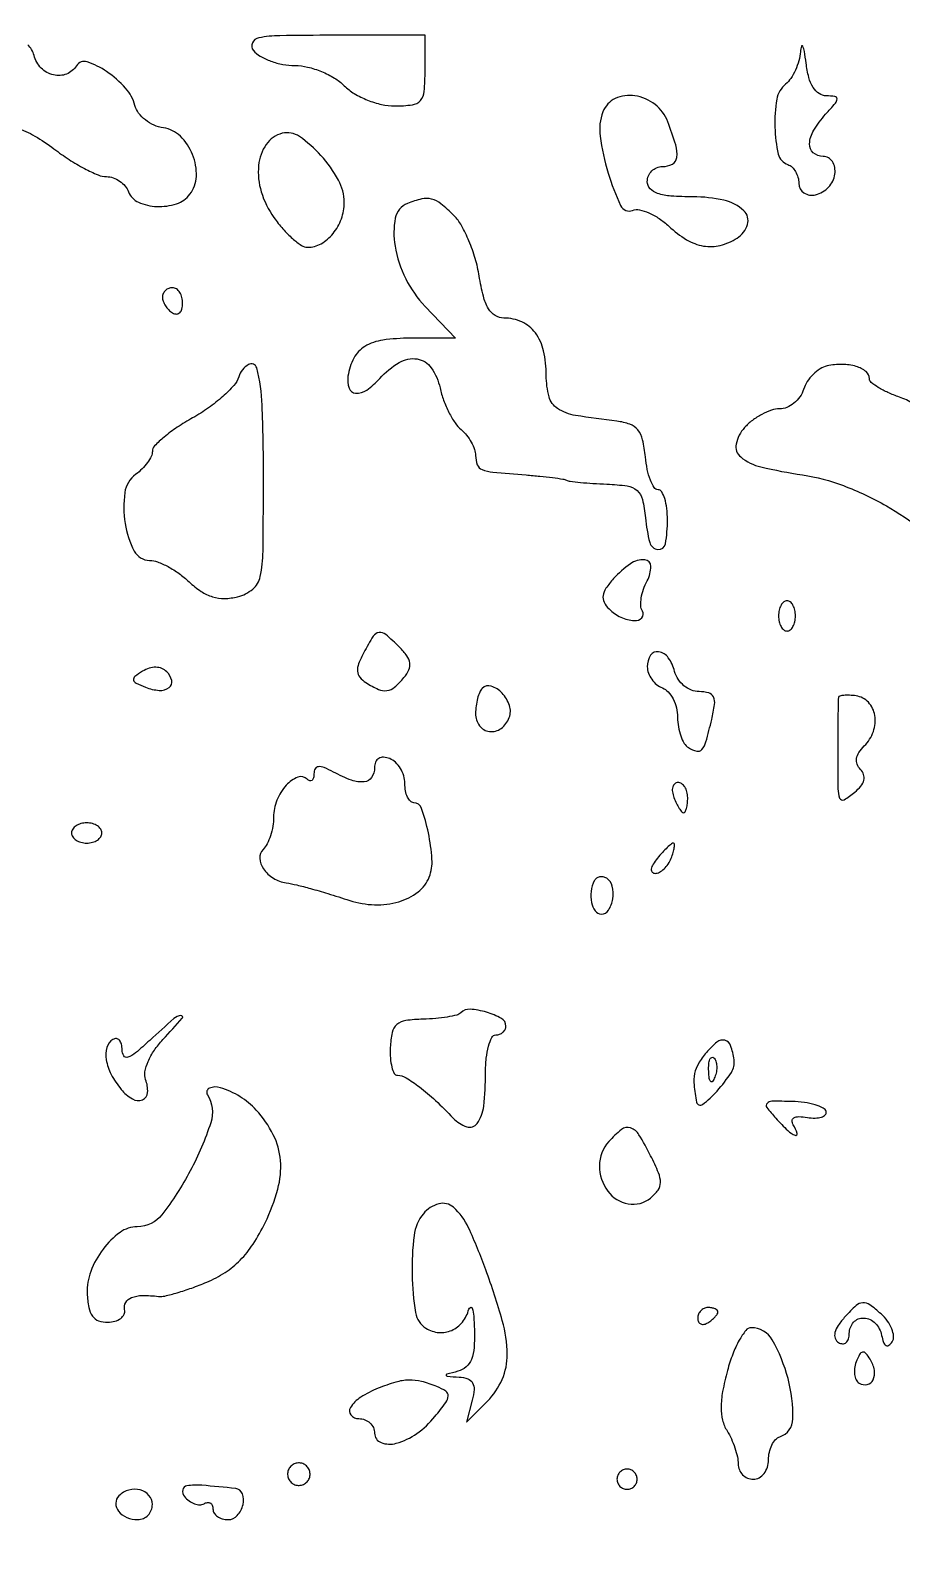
# Model space of a CAD drawing. Extents: x 0 to 5034, y 0 to 2560.
# Drawn here: x 4242.9 to 4329.2, y 2410.8 to 2560.5 of the extents above; entities that cross this region are included whole.
import ezdxf

# ---------------------------------------------------------------- set-up
doc = ezdxf.new("R2010")
doc.units = 0

msp = doc.modelspace()

# ---------------------------------------------------------------- linework, layer by layer
for points in [[(4039.932321, 2269.667715, 0.000064), (4084.731077, 2269.263702, 0.000011), (4132.120882, 2268.843403, 0.002588)], [(4241.544138, 2550.8602, -0.04554), (4243.3667, 2550.013879, -0.031439), (4245.260052, 2548.75, 0.019452), (4246.758034, 2547.69731, 0.021897), (4248.27659, 2546.807813, 0.021812), (4249.622121, 2546.170291, 0.100046), (4250.464663, 2546, -0.085108), (4251.118617, 2545.887875, -0.0662), (4251.762409, 2545.559375, -0.066105), (4252.298866, 2545.07342, -0.084281), (4252.638374, 2544.5, 0.199265), (4253.619084, 2543.467721, 0.094414), (4255.43879, 2543.042873, 0.089038), (4257.385943, 2543.310351, 0.151115), (4258.718754, 2544.25, 0.1572), (4259.357232, 2546.027184, 0.103483), (4258.979786, 2548.184879, 0.103929), (4257.771553, 2550.00304, 0.159881), (4256.09323, 2550.834723, -0.069269), (4255.167916, 2551.102119, -0.061268), (4254.307805, 2551.620053, -0.06434), (4253.639394, 2552.298568, -0.098723), (4253.279772, 2553.038153, 0.11966), (4252.349172, 2554.766313, 0.059972), (4250.470996, 2556.409763, 0.068702), (4248.545035, 2557.36843, 0.34865), (4247.49313, 2556.988885, -0.16161), (4246.506426, 2556.163224, -0.154304), (4245.201261, 2556.071543, -0.141007), (4243.99327, 2556.757159, -0.130387), (4243.289749, 2558, 0.139253), (4242.660308, 2559.068141, 0.13277)], [(4330.319312, 2523.53083, 0.050394), (4328.964813, 2524.162111, -0.022386), (4327.829184, 2524.615951, -0.031943), (4326.870914, 2525.125634, -0.033024), (4326.175657, 2525.620633, -0.225211), (4326, 2525.990836, 0.231631), (4325.655324, 2526.694936, 0.092512), (4324.675001, 2527.200117, 0.070751), (4323.292278, 2527.409187, 0.057106), (4321.796988, 2527.251165, 0.086428), (4321.099955, 2526.963173, 0.055242), (4320.413762, 2526.414372, 0.053572), (4319.840999, 2525.704313, 0.066198), (4319.4796, 2524.935725, -0.077285), (4319.111573, 2524.195878, -0.068754), (4318.52352, 2523.568619, -0.071514), (4317.813057, 2523.145089, -0.099018), (4317.0876, 2523, 0.082361), (4316.285425, 2522.866962, 0.041036), (4315.338589, 2522.454619, 0.039282), (4314.403919, 2521.85384, 0.046391), (4313.629759, 2521.143382, 0.132159), (4312.79907, 2519.519212, 0.281024), (4313.24954, 2518.237363, 0.114094), (4315.255005, 2517.249416, 0.020683), (4319.358541, 2516.463766, -0.054025), (4323.422692, 2515.401075, -0.038873), (4327.666469, 2513.395901, -0.036501), (4331.102622, 2511.084834, -0.230387)]]:
    msp.add_lwpolyline(points, format="xyb")
for points in [[(4265, 2558.5, 0.089397), (4265.683429, 2557.924645, 0.043142), (4266.724485, 2557.440625, 0.040938), (4267.929421, 2557.110857, 0.046361), (4269.122445, 2557, -0.058398), (4270.370636, 2556.853717, -0.038971), (4271.742218, 2556.4125, -0.039057), (4273.023889, 2555.765951, -0.060101), (4274, 2555, 0.061571), (4274.98872, 2554.228821, 0.039751), (4276.291667, 2553.583333, 0.039427), (4277.697963, 2553.145704, 0.055778), (4279, 2553, 0.032088), (4280.739808, 2553.111769, 0.185552), (4281.535714, 2553.541667, 0.157079), (4281.911937, 2554.438974, 0.021354), (4282, 2556.5), (4282, 2560), (4272.877555, 2560, 0.003974), (4267.634419, 2559.958331, 0.043094), (4265.53132, 2559.743009, 0.244414), (4264.899246, 2559.244719, 0.286607)], [(4319.160037, 2558.372445, -0.049766), (4319.002346, 2557.478119, -0.038737), (4318.662268, 2556.550551, -0.039864), (4318.203838, 2555.728168, -0.072589), (4317.690237, 2555.157883, 0.179439), (4316.827297, 2553.661067, 0.049086), (4316.634116, 2550.897208, 0.048848), (4316.970862, 2548.2373, 0.262143), (4317.91575, 2547.19475, -0.11032), (4318.330303, 2546.945408, -0.070053), (4318.681501, 2546.501815, -0.065046), (4318.918972, 2545.939959, -0.067596), (4319, 2545.343343, 0.253873), (4319.514495, 2544.395356, 0.209283), (4320.664923, 2544.205324, 0.142314), (4321.940345, 2544.955421, 0.153995), (4322.56704, 2546.25, 0.079363), (4322.558254, 2546.918463, 0.103377), (4322.333202, 2547.485938, 0.118387), (4321.929252, 2547.863418, 0.129685), (4321.411516, 2548, -0.181311), (4320.430666, 2548.367768, -0.231942), (4320.062042, 2549.245709, -0.122153), (4320.481646, 2550.595456, -0.047801), (4321.654988, 2552.171259, 0.00911), (4322.618033, 2553.275189, 0.167668), (4322.782356, 2553.702805, 0.385243), (4322.580634, 2553.941904, 0.033649), (4321.718346, 2554, -0.149856), (4321.007451, 2554.217959, -0.10672), (4320.427938, 2554.823834, -0.073492), (4319.995983, 2555.834753, -0.033418), (4319.723396, 2557.25, 0.009484), (4319.557184, 2558.409021, 0.076088), (4319.391539, 2558.920343, 0.685062), (4319.254302, 2558.907179, 0.049747)], [(4299.61073, 2552.427962, 0.126655), (4299.331735, 2550.00069, 0.038675), (4300.125977, 2546.360847, 0.036697), (4301.360125, 2543.136089, 0.393144), (4302.549327, 2542.657302, -0.145065), (4303.223488, 2542.710189, -0.050725), (4304.158891, 2542.409322, -0.045188), (4305.180116, 2541.847611, -0.03923), (4306.13684, 2541.087141, 0.051249), (4307.893383, 2539.758404, 0.093624), (4309.570346, 2539.130051, 0.105477), (4311.220962, 2539.193423, 0.079145), (4312.895717, 2539.914388, 0.180434), (4313.922473, 2541.26699, 0.285023), (4313.555543, 2542.629568, 0.13471), (4311.583512, 2543.667832, 0.054256), (4308.531385, 2544, -0.01648), (4306.33961, 2544.072262, -0.063524), (4305.005231, 2544.332756, -0.126277), (4304.274093, 2544.802318, -0.189386), (4304, 2545.5, -0.099038), (4304.114514, 2546.072457, -0.097945), (4304.440625, 2546.559375, -0.097945), (4304.927543, 2546.885486, -0.099038), (4305.5, 2547, 0.124939), (4306.480173, 2547.248807, 0.243615), (4306.92091, 2547.899018, 0.10376), (4306.810341, 2549.138023, 0.016886), (4306.024751, 2551.4349, 0.13641), (4304.765092, 2553.146442, 0.128596), (4302.774472, 2554.010196, 0.148713), (4300.826249, 2553.732358, 0.194257)], [(4267.844576, 2550.292374, 0.186202), (4266.269429, 2549.19907, 0.125471), (4265.518332, 2547.117023, 0.098849), (4265.783177, 2544.490034, 0.080483), (4267.036261, 2541.949076, 0.025597), (4267.930604, 2540.820123, 0.03129), (4268.881207, 2539.866291, 0.03269), (4269.758648, 2539.186462, 0.149555), (4270.368094, 2539, 0.131272), (4271.697107, 2539.355042, 0.091466), (4272.886071, 2540.365727, 0.084331), (4273.711524, 2541.822296, 0.087659), (4273.995033, 2543.45, 0.126024), (4273.424729, 2545.654507, 0.057142), (4271.685019, 2548.10154, 0.058155), (4269.561493, 2549.973135, 0.214399)], [(4280.25, 2543.337719, 0.254021), (4279.054688, 2541.888706, 0.091037), (4279.025198, 2539.121476, 0.072769), (4280.081219, 2535.893795, 0.075454), (4282.008698, 2533.148314), (4285.017396, 2530), (4280.567715, 2530, 0.034232), (4277.812993, 2529.811181, 0.101999), (4276.039354, 2529.183444, 0.136185), (4274.953294, 2528.033023, 0.084034), (4274.367187, 2526.253971, 0.11936), (4274.47091, 2525.065021, 0.302029), (4275.124817, 2524.557993, 0.174917), (4276.22044, 2524.865249, 0.053923), (4277.521341, 2526.023581, -0.073439), (4279.435176, 2527.598697, -0.176992), (4281.209356, 2527.942939, -0.203984), (4282.616034, 2527.058757, -0.09806), (4283.484824, 2525.069098, 0.033541), (4283.836893, 2523.859607, 0.029223), (4284.361204, 2522.649133, 0.030337), (4284.967627, 2521.608979, 0.072522), (4285.564279, 2520.946653, -0.050143), (4286.113638, 2520.388961, -0.04204), (4286.578257, 2519.700469, -0.043886), (4286.896439, 2518.991576, -0.083739), (4287, 2518.377555, 0.089752), (4287.164835, 2517.466667, 0.214754), (4287.637778, 2516.98967, 0.068385), (4288.708662, 2516.738901, 0.004145), (4292, 2516.457869, -0.005591), (4293.377057, 2516.336275, -0.007557), (4294.61875, 2516.193644, -0.005346), (4295.651794, 2516.047883, -0.078837), (4296, 2515.937029, 0.086551), (4296.348634, 2515.831894, 0.005889), (4297.38125, 2515.719478, 0.00829), (4298.622938, 2515.61983, 0.006119), (4300, 2515.549176, -0.025572), (4302.020522, 2515.366514, -0.145632), (4302.990019, 2514.921269, -0.158043), (4303.516298, 2514.038403, -0.031668), (4303.813358, 2512.20626, 0.038596), (4304.243075, 2509.769858, 0.316202), (4305.05526, 2509.07661, 0.392118), (4305.799359, 2509.646206, 0.042544), (4306, 2512, 0.029581), (4305.93194, 2513.149376, 0.046116), (4305.724862, 2514.11875, 0.05825), (4305.423813, 2514.794709, 0.2648), (4305.063358, 2515, -0.258279), (4304.681242, 2515.211494, -0.048187), (4304.309806, 2515.954688, -0.040851), (4304.001523, 2517.004922, -0.026942), (4303.813358, 2518.25, 0.032094), (4303.54148, 2519.931646, 0.112585), (4303.068555, 2520.913983, 0.138468), (4302.278477, 2521.481258, 0.059069), (4301, 2521.779955, -0.013105), (4296.899731, 2522.348269, -0.1032), (4295.11817, 2523.038467, -0.186908), (4294.272034, 2524.208856, -0.064191), (4294, 2526.319052, 0.05529), (4293.730982, 2528.744421, 0.103959), (4292.916205, 2530.529916, 0.126988), (4291.585439, 2531.612436, 0.107984), (4289.811818, 2532, -0.138578), (4288.93855, 2532.24677, -0.122237), (4288.273633, 2532.923322, -0.072247), (4287.767922, 2534.156351, -0.021605), (4287.359682, 2536.152136, 0.031911), (4286.969604, 2537.87735, 0.027582), (4286.347955, 2539.627392, 0.02855), (4285.604329, 2541.152951, 0.068798), (4284.847864, 2542.152136, 0.025494), (4283.558435, 2543.316374, 0.10819), (4282.636159, 2543.782425, 0.122615), (4281.665545, 2543.790527, 0.036983)], [(4256, 2534.059017, 0.089642), (4256.073302, 2533.653442, 0.053229), (4256.29375, 2533.2129, 0.051032), (4256.617485, 2532.806203, 0.06081), (4257, 2532.5, 0.139169), (4257.379648, 2532.392057, 0.191142), (4257.70625, 2532.521475, 0.138808), (4257.926733, 2532.889346, 0.066118), (4258, 2533.440983, 0.062283), (4257.925455, 2534.037096, 0.080552), (4257.70625, 2534.542039, 0.097988), (4257.381379, 2534.879982, 0.153634), (4257, 2535, 0.092995), (4256.618268, 2534.928382, 0.096318), (4256.29375, 2534.723586, 0.099231), (4256.076556, 2534.418051, 0.105429)], [(4263.556502, 2526.178023, -0.105532), (4263.072536, 2525.328069, -0.028946), (4261.976295, 2524.232662, -0.027903), (4260.55848, 2523.106272, -0.025887), (4258.989115, 2522.114038, 0.019093), (4257.461257, 2521.176849, 0.026352), (4256.171802, 2520.214612, 0.025154), (4255.222749, 2519.340922, 0.196581), (4255, 2518.796258, -0.113638), (4254.885537, 2518.299132, -0.043071), (4254.517862, 2517.683945, -0.039867), (4253.986697, 2517.059028, -0.038833), (4253.358678, 2516.520321, 0.202755), (4252.271511, 2514.703928, 0.074872), (4252.302611, 2511.65863, 0.080173), (4253.207674, 2508.924587, 0.279752), (4254.730862, 2508, -0.091765), (4255.516862, 2507.854521, -0.033113), (4256.552885, 2507.376573, -0.031504), (4257.644709, 2506.689887, -0.032456), (4258.630186, 2505.877697, 0.041065), (4259.824521, 2504.927382, 0.07303), (4260.957127, 2504.388324, 0.07922), (4262.130997, 2504.222531, 0.057088), (4263.444637, 2504.396749, 0.112734), (4264.93428, 2505.154232, 0.168595), (4265.680391, 2506.393854, 0.049073), (4265.955684, 2508.893517, 0.002906), (4266, 2516.519052, 0.009738), (4265.866655, 2523.364786, 0.052254), (4265.334423, 2527.051729, 0.506615), (4264.50185, 2527.389268, 0.179589)], [(4300.668641, 2506.186346, 0.032651), (4299.911326, 2505.231008, 0.114114), (4299.623187, 2504.504886, 0.155897), (4299.726634, 2503.858893, 0.079493), (4300.213654, 2503.186346, 0.087141), (4301.377819, 2502.369993, 0.094037), (4302.719929, 2502.027027, 0.226569), (4303.450519, 2502.321334, 0.335781), (4303.512773, 2502.979333, -0.130401), (4303.355901, 2503.497006, -0.048114), (4303.402976, 2504.264558, -0.043598), (4303.619892, 2505.133801, -0.039948), (4303.98894, 2505.979333, 0.122268), (4304.35005, 2507.405038, 0.397463), (4303.743741, 2508.053398, 0.170616), (4302.324679, 2507.651923, 0.055443)], [(4317, 2502.5, 0.053595), (4317.06169, 2501.926139, 0.073362), (4317.244792, 2501.440625, 0.093122), (4317.515341, 2501.114688, 0.17482), (4317.833333, 2501, 0.17482), (4318.151326, 2501.114688, 0.093122), (4318.421875, 2501.440625, 0.073362), (4318.604977, 2501.926139, 0.053595), (4318.666667, 2502.5, 0.053595), (4318.604977, 2503.073861, 0.073362), (4318.421875, 2503.559375, 0.093122), (4318.151326, 2503.885312, 0.17482), (4317.833333, 2504, 0.17482), (4317.515341, 2503.885312, 0.093122), (4317.244792, 2503.559375, 0.073362), (4317.06169, 2503.073861, 0.053595)], [(4275.931939, 2498.872826, 0.030422), (4275.424384, 2497.767797, 0.11085), (4275.310534, 2497.009108, 0.155092), (4275.545628, 2496.419794, 0.079837), (4276.146755, 2495.888139, 0.034729), (4277.386303, 2495.218385, 0.140798), (4278.226812, 2495.094624, 0.147688), (4278.981783, 2495.437966, 0.03952), (4279.912073, 2496.394054, 0.06587), (4280.392025, 2497.157595, 0.145561), (4280.48753, 2497.832705, 0.121064), (4280.200037, 2498.533075, 0.038752), (4279.463089, 2499.394054, 0.017436), (4278.100682, 2500.664615, 0.218954), (4277.441823, 2500.857326, 0.219156), (4276.867096, 2500.482391, 0.017469)], [(4304, 2497.468615, 0.088478), (4304.112085, 2496.840167, 0.06652), (4304.440625, 2496.217991, 0.065663), (4304.926585, 2495.696157, 0.081035), (4305.5, 2495.361626, -0.117307), (4306.073965, 2494.968995, -0.065417), (4306.559375, 2494.269495, -0.059626), (4306.888269, 2493.387395, -0.059514), (4307, 2492.452028, 0.04181), (4307.078885, 2491.510289, 0.043817), (4307.313294, 2490.610019, 0.047974), (4307.656977, 2489.876513, 0.121385), (4308.066531, 2489.458881, 0.075595), (4308.900844, 2489.10351, 0.290483), (4309.413141, 2489.26967, 0.106302), (4309.805663, 2490.023737, 0.008171), (4310.378376, 2492.25, 0.023618), (4310.657602, 2493.715914, 0.142304), (4310.549259, 2494.475314, 0.223421), (4310.084025, 2494.872576, 0.066882), (4309.135683, 2495, -0.095674), (4308.362922, 2495.149232, -0.077159), (4307.634362, 2495.581553, -0.075007), (4307.053653, 2496.228489, -0.081679), (4306.710251, 2497, 0.091043), (4306.07828, 2498.351626, 0.197675), (4305.125468, 2498.951024, 0.302634), (4304.328932, 2498.598622, 0.142585)], [(4254.019666, 2497.012154, 0.027825), (4253.271402, 2496.490058, 0.280605), (4253.143464, 2496.148931, 0.237232), (4253.383142, 2495.83637, 0.021093), (4254.321153, 2495.430256, 0.07221), (4255.688763, 2495.121217, 0.179756), (4256.659895, 2495.397995, 0.300973), (4256.916174, 2496.094146, 0.13925), (4256.424974, 2496.975026, 0.10329), (4255.938705, 2497.2933, 0.089806), (4255.340377, 2497.411206, 0.080354), (4254.680895, 2497.314954, 0.062151)], [(4287.657991, 2495.324657, 0.098079), (4287.404721, 2494.946282, 0.034042), (4287.193285, 2494.32141, 0.032267), (4287.048523, 2493.583452, 0.03231), (4287, 2492.833333, 0.157184), (4287.389238, 2491.62576, 0.209444), (4288.36973, 2491.045667, 0.193746), (4289.524262, 2491.354558, 0.140977), (4290.33357, 2492.426887, 0.175731), (4290.355671, 2493.621578, 0.104412), (4289.618198, 2494.858922, 0.127958), (4288.557736, 2495.539708, 0.282574)], [(4322.928571, 2494.411516, 0.038303), (4322.89997, 2494.11228, 0.001045), (4322.878125, 2492.799008, 0.002158), (4322.862326, 2491.254102, 0.001477), (4322.857143, 2489.5, 0.002289), (4322.87611, 2485.356951, 0.088167), (4323.045889, 2484.4499, 0.462423), (4323.478368, 2484.295159, 0.04254), (4324.542382, 2485.035174, 0.049962), (4325.147504, 2485.649031, 0.108806), (4325.440533, 2486.238054, 0.142974), (4325.418959, 2486.788837, 0.116074), (4325.106667, 2487.293333, -0.107558), (4324.779683, 2487.802234, -0.12947), (4324.72348, 2488.366337, -0.104367), (4324.957736, 2488.977208, -0.052857), (4325.477985, 2489.620842, 0.110735), (4326.381378, 2491.04644, 0.127289), (4326.527517, 2492.647215, 0.149259), (4325.889009, 2493.940818, 0.169144), (4324.666871, 2494.578388, 0.023379), (4324.022919, 2494.642335, 0.037), (4323.468661, 2494.630285, 0.042403), (4323.059894, 2494.555708, 0.291272)], [(4277, 2487.468615, -0.147978), (4276.709891, 2486.509837, -0.222818), (4275.975576, 2486.064985, -0.116756), (4274.727711, 2486.223377, -0.033183), (4272.934259, 2487.035184, 0.02418), (4272.003635, 2487.476771, 0.120744), (4271.437019, 2487.564941, 0.254883), (4271.120869, 2487.3555, 0.122245), (4271, 2486.868517, -0.055259), (4270.953922, 2486.452856, -0.166326), (4270.806715, 2486.212995, -0.256105), (4270.591936, 2486.171848, -0.118868), (4270.342009, 2486.324657, 0.297463), (4269.398161, 2486.523014, 0.11839), (4268.26026, 2485.733128, 0.085387), (4267.3253, 2484.235049, 0.097203), (4267, 2482.577555, -0.042153), (4266.923129, 2481.66736, -0.036158), (4266.6938, 2480.733457, -0.037768), (4266.357658, 2479.91239, -0.080502), (4265.957618, 2479.357618, 0.219167), (4265.637169, 2478.490228, 0.132612), (4266.010462, 2477.439318, 0.10351), (4266.977211, 2476.521359, 0.100941), (4268.239502, 2476.05768, -0.020213), (4269.299754, 2475.852397, -0.009441), (4270.655463, 2475.50543, -0.007448), (4272.361763, 2475.00677, -0.003562), (4274.539327, 2474.317997, 0.070921), (4277.005148, 2473.889981, 0.079347), (4279.39442, 2474.197731, 0.090858), (4281.307708, 2475.164036, 0.139773), (4282.414475, 2476.637721, 0.108304), (4282.681463, 2478.396639, 0.035266), (4282.324195, 2481.014616, 0.030395), (4281.662045, 2483.436266, 0.321188), (4280.875, 2484, -0.203475), (4280.54059, 2484.141966, -0.083917), (4280.257031, 2484.556072, -0.06409), (4280.064286, 2485.168368, -0.04427), (4280, 2485.893011, 0.07271), (4279.887915, 2486.659707, 0.064008), (4279.559375, 2487.399034, 0.066864), (4279.073537, 2488.000393, 0.098143), (4278.5, 2488.361626, 0.075244), (4277.885039, 2488.496694, 0.151899), (4277.407358, 2488.382077, 0.166113), (4277.106211, 2488.027855, 0.094119)], [(4306.638374, 2484.5, 0.02136), (4306.887494, 2483.925442, 0.030395), (4307.160341, 2483.440625, 0.030693), (4307.420671, 2483.087111, 0.222225), (4307.606989, 2483, 0.289661), (4307.758929, 2483.096084, 0.046727), (4307.884553, 2483.440625, 0.039339), (4307.971531, 2483.925176, 0.024748), (4308, 2484.5, 0.062722), (4307.92777, 2485.073532, 0.08088), (4307.715469, 2485.559375, 0.098158), (4307.400789, 2485.884506, 0.152681), (4307.031385, 2486, 0.184534), (4306.710807, 2485.877514, 0.147206), (4306.516384, 2485.559375, 0.100118), (4306.488865, 2485.074366, 0.055937)], [(4247, 2481, 0.148195), (4247.115568, 2480.618646, 0.098894), (4247.440625, 2480.29375, 0.082425), (4247.926543, 2480.074694, 0.064853), (4248.5, 2480, 0.064853), (4249.073457, 2480.074694, 0.082425), (4249.559375, 2480.29375, 0.098894), (4249.884432, 2480.618646, 0.148195), (4250, 2481, 0.148195), (4249.884432, 2481.381354, 0.098894), (4249.559375, 2481.70625, 0.082425), (4249.073457, 2481.925306, 0.064853), (4248.5, 2482, 0.064853), (4247.926543, 2481.925306, 0.082425), (4247.440625, 2481.70625, 0.098894), (4247.115568, 2481.381354, 0.148195)], [(4305, 2478.5, 0.035237), (4304.57205, 2477.903434, 0.100348), (4304.396714, 2477.425778, 0.22275), (4304.484197, 2477.128897, 0.214681), (4304.770566, 2477, 0.125677), (4305.201557, 2477.11007, 0.064053), (4305.656816, 2477.440625, 0.05745), (4306.065988, 2477.926337, 0.054778), (4306.361626, 2478.5, 0.019009), (4306.557685, 2479.075405, 0.034664), (4306.666459, 2479.559375, 0.044074), (4306.688496, 2479.904913, 0.407084), (4306.59106, 2480, 0.176553), (4306.395857, 2479.928855, 0.014236), (4305.980891, 2479.559375, 0.017822), (4305.50208, 2479.074599, 0.012711)], [(4298.754232, 2476.266312, 0.084697), (4298.436116, 2475.221291, 0.082939), (4298.479003, 2474.121909, 0.104464), (4298.84371, 2473.288862, 0.234312), (4299.437328, 2472.972506, 0.26629), (4300.162879, 2473.360605, 0.1021), (4300.575922, 2474.472687, 0.093314), (4300.533019, 2475.735512, 0.201974), (4299.980032, 2476.512341, 0.086456), (4299.629461, 2476.652808, 0.102024), (4299.272696, 2476.654687, 0.11056), (4298.965717, 2476.518222, 0.11748)], [(4254.739782, 2460.459531, -0.012005), (4253.335772, 2459.218998, -0.092467), (4252.575304, 2458.788377, -0.34589), (4252.172705, 2458.928615, -0.143368), (4252, 2459.518548, 0.057397), (4251.93409, 2460.090816, 0.123541), (4251.732413, 2460.482807, 0.190675), (4251.434214, 2460.635394, 0.163871), (4251.089067, 2460.555046, 0.189459), (4250.495048, 2459.761769, 0.108491), (4250.431848, 2458.550443, 0.079955), (4250.921388, 2457.090727, 0.052442), (4251.907138, 2455.611892, 0.084328), (4253.01932, 2454.6563, 0.234869), (4254.017226, 2454.576118, 0.291188), (4254.531625, 2455.292266, 0.106044), (4254.329812, 2456.582906, -0.140398), (4254.262896, 2457.34628, -0.054318), (4254.579774, 2458.370422, -0.047406), (4255.195377, 2459.488389, -0.039047), (4256.0478, 2460.550881, 0.007061), (4257.965444, 2462.650773, 0.671899), (4257.832347, 2462.921254, 0.165828), (4257.120052, 2462.62145, 0.005153)], [(4285.533254, 2463.19992, -0.134633), (4285.128892, 2462.96961, -0.019858), (4284.199962, 2462.771252, -0.021199), (4283.056744, 2462.623803, -0.016797), (4281.812446, 2462.558682, 0.029471), (4280.086467, 2462.424437, 0.144714), (4279.205068, 2462.026612, 0.16438), (4278.742833, 2461.244063, 0.041033), (4278.554076, 2459.75, 0.028387), (4278.567887, 2458.696237, 0.045314), (4278.711652, 2457.807813, 0.057756), (4278.9497, 2457.187419, 0.279191), (4279.259185, 2457, -0.136751), (4280.12234, 2456.759427, -0.027632), (4281.449921, 2455.85336, -0.025038), (4283.027053, 2454.513605, -0.014852), (4284.774457, 2452.771202, 0.123447), (4286.12883, 2451.906879, 0.32897), (4287.157475, 2452.240098, 0.129968), (4287.804151, 2453.940584, 0.025213), (4287.984687, 2457.25, -0.025193), (4288.063022, 2458.687019, -0.039916), (4288.289252, 2459.898438, -0.047676), (4288.612576, 2460.758229, -0.286425), (4289, 2461, 0.087079), (4289.381835, 2461.067007, 0.094306), (4289.70625, 2461.25949, 0.100175), (4289.923249, 2461.546387, 0.11244), (4290, 2461.883369, 0.272992), (4289.559932, 2462.629309, 0.054597), (4288.075133, 2463.249587, 0.053909), (4286.452775, 2463.542988, 0.217485)], [(4309.84713, 2459.256131, 0.039957), (4309.061204, 2458.151486, 0.085985), (4308.687646, 2457.179635, 0.073186), (4308.631429, 2456.0404, 0.022947), (4308.875, 2454.345012, 0.555049), (4309.469698, 2454.115173, 0.050056), (4310.905064, 2455.43809, 0.036396), (4312.321549, 2457.288467, 0.183603), (4312.597422, 2458.537183, 0.048977), (4312.248767, 2459.939993, 0.248331), (4311.674526, 2460.466966, 0.240185), (4310.899742, 2460.297161, 0.04637)], [(4310.683114, 2456.8125, -0.054073), (4310.461564, 2456.395823, -0.470617), (4310.279315, 2456.37858, -0.168741), (4310.137993, 2456.670344, -0.018894), (4310.078947, 2457.416667, -0.028489), (4310.089945, 2458.112848, -0.077125), (4310.200665, 2458.592839, -0.208169), (4310.385309, 2458.77538, -0.296942), (4310.604167, 2458.729167, -0.126455), (4310.797407, 2458.402231, -0.060344), (4310.876576, 2457.916927, -0.05415), (4310.839148, 2457.359369, -0.051402)], [(4260.450361, 2455.080317, -0.221273), (4260.778896, 2452.310162, -0.042638), (4258.746777, 2447.539771, -0.042507), (4255.945273, 2443.196737, -0.232283), (4253.508226, 2442, 0.158948), (4251.798679, 2441.442457, 0.073945), (4250.118278, 2439.786281, 0.070041), (4248.900724, 2437.584768, 0.102628), (4248.547476, 2435.406796, 0.034239), (4248.705094, 2434.007874, 0.110114), (4249.067801, 2433.149978, 0.154176), (4249.678261, 2432.690211, 0.091083), (4250.587361, 2432.545455, 0.062585), (4251.300325, 2432.65231, 0.092989), (4251.864725, 2432.931392, 0.120592), (4252.193957, 2433.333476, 0.164132), (4252.25, 2433.795455, -0.183867), (4252.363831, 2434.505195, -0.170358), (4252.924328, 2434.987561, -0.091617), (4254.001502, 2435.195193, -0.030955), (4255.603485, 2435.108292, 0.087075), (4256.241457, 2435.145098, 0.013722), (4257.461179, 2435.467982, 0.014881), (4258.891581, 2435.935639, 0.012509), (4260.377973, 2436.513461, 0.044897), (4262.199853, 2437.474753, 0.054756), (4263.692424, 2438.693256, 0.05045), (4264.973742, 2440.291003, 0.030725), (4266.163845, 2442.400341, 0.045942), (4267.416897, 2445.724976, 0.087184), (4267.686542, 2448.564207, 0.097269), (4266.971695, 2451.115643, 0.069104), (4265.277231, 2453.565592, 0.068613), (4263.679502, 2454.886159, 0.062485), (4261.733799, 2455.77588, 0.177175), (4260.65703, 2455.725631, 0.460749)], [(4316.725107, 2452.75, 0.01614), (4317.906117, 2451.527648, 0.100452), (4318.635717, 2451.059906, 0.633729), (4318.836775, 2451.250943, 0.058772), (4318.449706, 2452.081377, -0.143525), (4318.335069, 2452.498067, -0.271658), (4318.510359, 2452.785814, -0.129473), (4319.014349, 2452.906816, -0.034343), (4319.845241, 2452.831377, 0.039859), (4320.621766, 2452.769492, 0.074887), (4321.242757, 2452.863121, 0.123681), (4321.61406, 2453.08835, 0.255814), (4321.704552, 2453.404779, 0.22681), (4321.423401, 2453.760812, 0.042278), (4320.625997, 2454.071751, 0.037854), (4319.552944, 2454.302287, 0.026511), (4318.320119, 2454.404779, 0.008132), (4316.344533, 2454.43179, 0.203021), (4315.855273, 2454.223092, 0.37166), (4315.83282, 2453.81771, 0.019896)], [(4300.18247, 2450.431878, 0.180051), (4299.266478, 2448.049624, 0.163559), (4300.081866, 2445.534061, 0.191459), (4302.122326, 2444.26964, 0.220772), (4304.318776, 2444.849597, 0.06139), (4305.063067, 2445.639864, 0.158892), (4305.30467, 2446.374648, 0.100095), (4305.114314, 2447.328387, 0.016555), (4304.329356, 2449.041608, 0.021669), (4303.177985, 2451.1191, 0.176271), (4302.341362, 2451.785243, 0.252757), (4301.451337, 2451.630939, 0.045187)], [(4281.828299, 2443.293113, 0.144133), (4280.903574, 2441.144559, 0.035784), (4280.715512, 2437.277951, 0.033552), (4281.056906, 2433.495665, 0.218408), (4282.088655, 2431.945208, 0.11797), (4283.35353, 2431.527838, 0.126496), (4284.635033, 2431.744901, 0.121214), (4285.692549, 2432.566822, 0.102849), (4286.327072, 2433.835144, -0.252106), (4286.501795, 2434.02164, -0.430118), (4286.672551, 2433.930925, -0.047944), (4286.811409, 2433.14211, -0.011724), (4286.883999, 2431.823324, -0.025017), (4286.850981, 2430.03713, -0.077129), (4286.58522, 2428.862255, -0.11946), (4286.061119, 2428.119057, -0.116317), (4285.25, 2427.689326, 0.003028), (4284.157384, 2427.396714, 0.394714), (4284.09038, 2427.28772, 0.336144), (4284.195533, 2427.195206, 0.002732), (4285.366631, 2427.116001, -0.067145), (4286.23146, 2426.944152, -0.183234), (4286.703595, 2426.552341, -0.151741), (4286.848356, 2425.887765, -0.042292), (4286.664712, 2424.825858), (4286.096161, 2422.651717), (4288.173081, 2424.728636, 0.095593), (4289.635664, 2426.890567, 0.104469), (4290.128666, 2429.373573, 0.066155), (4289.644885, 2432.702897, 0.018307), (4288.014568, 2437.739893, 0.020301), (4286.29814, 2441.912774, 0.102466), (4284.81133, 2443.930484, 0.254557), (4283.355593, 2444.275943, 0.154345)], [(4323.597171, 2433.107373, 0.033244), (4322.909055, 2432.237211, 0.08776), (4322.580876, 2431.517012, 0.147236), (4322.603312, 2430.954697, 0.172937), (4322.934857, 2430.54026, 0.127555), (4323.339692, 2430.415104, 0.189224), (4323.687114, 2430.533301, 0.146937), (4323.921315, 2430.893076, 0.071438), (4324, 2431.440983, -0.185753), (4324.425541, 2432.546911, -0.227762), (4325.439004, 2432.961458, -0.185871), (4326.567644, 2432.447718, -0.146143), (4327.200137, 2431.25, 0.034934), (4327.389226, 2430.554528, 0.174852), (4327.639603, 2430.245866, 0.310151), (4327.929369, 2430.262811, 0.087455), (4328.24988, 2430.616353, 0.162315), (4328.384256, 2431.165124, 0.075467), (4328.21345, 2431.887039, 0.062801), (4327.780638, 2432.663693, 0.050388), (4327.138733, 2433.374449, 0.026529), (4326.016922, 2434.286296, 0.178032), (4325.337726, 2434.479473, 0.168388), (4324.674152, 2434.191918, 0.023172)], [(4309, 2432.940983, 0.108972), (4309.078288, 2432.586039, 0.182303), (4309.29375, 2432.3746, 0.161196), (4309.6179, 2432.343488, 0.082592), (4310, 2432.5, 0.029505), (4310.382774, 2432.768994, 0.035638), (4310.70625, 2433.066025, 0.038439), (4310.934461, 2433.34829, 0.151918), (4311, 2433.559017, 0.210953), (4310.92554, 2433.727648, 0.081139), (4310.70625, 2433.870461, 0.061769), (4310.382849, 2433.967655, 0.042167), (4310, 2434, 0.105053), (4309.618444, 2433.918938, 0.099167), (4309.29375, 2433.688914, 0.09642), (4309.076123, 2433.345238, 0.093332)], [(4311.939142, 2427.773991, 0.018981), (4311.461545, 2425.688, 0.0452), (4311.308011, 2424.106499, 0.061102), (4311.45392, 2422.850098, 0.080317), (4311.900598, 2421.78756, -0.033022), (4312.321528, 2421.002614, -0.025566), (4312.677051, 2420.099651, -0.026166), (4312.922321, 2419.219068, -0.054887), (4313, 2418.513569, 0.098122), (4313.114463, 2417.935913, 0.097724), (4313.440625, 2417.444611, 0.098157), (4313.927563, 2417.115599, 0.099962), (4314.5, 2417, 0.12694), (4315.07205, 2417.14761, 0.100762), (4315.559375, 2417.563021, 0.089679), (4315.886976, 2418.184424, 0.076722), (4316, 2418.916667, -0.054988), (4316.083944, 2419.677651, -0.059501), (4316.331573, 2420.380837, -0.067151), (4316.696754, 2420.924417, -0.1316), (4317.128759, 2421.209586, 0.318863), (4318.416791, 2422.969853, 0.067833), (4317.931334, 2426.958967, 0.064982), (4316.372049, 2430.792183, 0.269954), (4314.297997, 2432, 0.22958), (4313.754179, 2431.736407, 0.039776), (4313.101459, 2430.75861, 0.03626), (4312.464032, 2429.392637, 0.025278)], [(4324.682837, 2428.615871, 0.058511), (4324.521214, 2427.981629, 0.067768), (4324.522896, 2427.358823, 0.078711), (4324.680128, 2426.841624, 0.142196), (4324.974576, 2426.515713, 0.191013), (4325.771326, 2426.37394, 0.23802), (4326.353794, 2426.834197, 0.152732), (4326.482104, 2427.803525, 0.095806), (4326.07318, 2428.881592, 0.03936), (4325.644526, 2429.466726, 0.268353), (4325.319611, 2429.580022, 0.227867), (4325.0198, 2429.35823, 0.029854)], [(4277.352327, 2426.006691, 0.046796), (4275.626412, 2425.11468, 0.108926), (4274.604811, 2424.088684, 0.328665), (4274.654782, 2423.363845, 0.220177), (4275.440983, 2423, -0.091387), (4276.036152, 2422.890302, -0.095814), (4276.542039, 2422.576241, -0.099522), (4276.880562, 2422.107806, -0.107255), (4277, 2421.557418, 0.313345), (4277.648484, 2420.624243, 0.15754), (4279.151394, 2420.558576, 0.087665), (4281.179663, 2421.522703, 0.067469), (4282.970683, 2423.202442, 0.012345), (4284.053146, 2424.602876, 0.142621), (4284.288784, 2425.248396, 0.270329), (4284.058014, 2425.712585, 0.048726), (4283.169485, 2426.179715, 0.034204), (4281.647141, 2426.681276, 0.070019), (4280.400473, 2426.81906, 0.063961), (4279.093102, 2426.611453, 0.024572)], [(4268.552786, 2418.08541, 0.099038), (4268.401684, 2417.679226, 0.097945), (4268.417584, 2417.244476, 0.097945), (4268.597789, 2416.848514, 0.099038), (4268.91459, 2416.552786, 0.099038), (4269.320774, 2416.401684, 0.097945), (4269.755524, 2416.417584, 0.097945), (4270.151486, 2416.597789, 0.099038), (4270.447214, 2416.91459, 0.099038), (4270.598316, 2417.320774, 0.097945), (4270.582416, 2417.755524, 0.097945), (4270.402211, 2418.151486, 0.099038), (4270.08541, 2418.447214, 0.099038), (4269.679226, 2418.598316, 0.097945), (4269.244476, 2418.582416, 0.097945), (4268.848514, 2418.402211, 0.099038)], [(4301, 2417, 0.099038), (4301.076342, 2416.618362, 0.097945), (4301.29375, 2416.29375, 0.097945), (4301.618362, 2416.076342, 0.099038), (4302, 2416, 0.099038), (4302.381638, 2416.076342, 0.097945), (4302.70625, 2416.29375, 0.097945), (4302.923658, 2416.618362, 0.099038), (4303, 2417, 0.099038), (4302.923658, 2417.381638, 0.097945), (4302.70625, 2417.70625, 0.097945), (4302.381638, 2417.923658, 0.099038), (4302, 2418, 0.099038), (4301.618362, 2417.923658, 0.097945), (4301.29375, 2417.70625, 0.097945), (4301.076342, 2417.381638, 0.099038)], [(4258.173111, 2415.291414, 0.059741), (4258.642021, 2414.846868, 0.070974), (4259.177613, 2414.555882, 0.083314), (4259.695084, 2414.456509, 0.145273), (4260.113307, 2414.570027, -0.096707), (4260.451507, 2414.69762, -0.174428), (4260.739534, 2414.645971, -0.171182), (4260.932242, 2414.421269, -0.09272), (4261, 2414.059017, 0.140337), (4261.115626, 2413.655173, 0.099915), (4261.440625, 2413.311086, 0.085131), (4261.926682, 2413.079345, 0.06887), (4262.5, 2413, 0.213284), (4263.407274, 2413.405459, 0.123494), (4263.973855, 2414.48188, 0.149084), (4263.911826, 2415.56468, 0.284764), (4263.25, 2416.081242, 0.006679), (4259.897158, 2416.399178, 0.058948), (4258.412795, 2416.344862, 0.319746), (4258.001662, 2415.943574, 0.221335)], [(4251.693853, 2415.36052, 0.194761), (4251.381568, 2414.62332, 0.172865), (4251.649978, 2413.830294, 0.128462), (4252.462204, 2413.217225, 0.098073), (4253.559017, 2413, 0.103216), (4254.108867, 2413.114729, 0.098834), (4254.576711, 2413.440625, 0.096907), (4254.890211, 2413.927451, 0.095012), (4255, 2414.5, 0.179946), (4254.664381, 2415.40236, 0.15216), (4253.79511, 2415.94328, 0.132661), (4252.672804, 2415.933008, 0.128822)]]:
    msp.add_lwpolyline(points, format="xyb", close=True)

doc.saveas('drawing.dxf')
